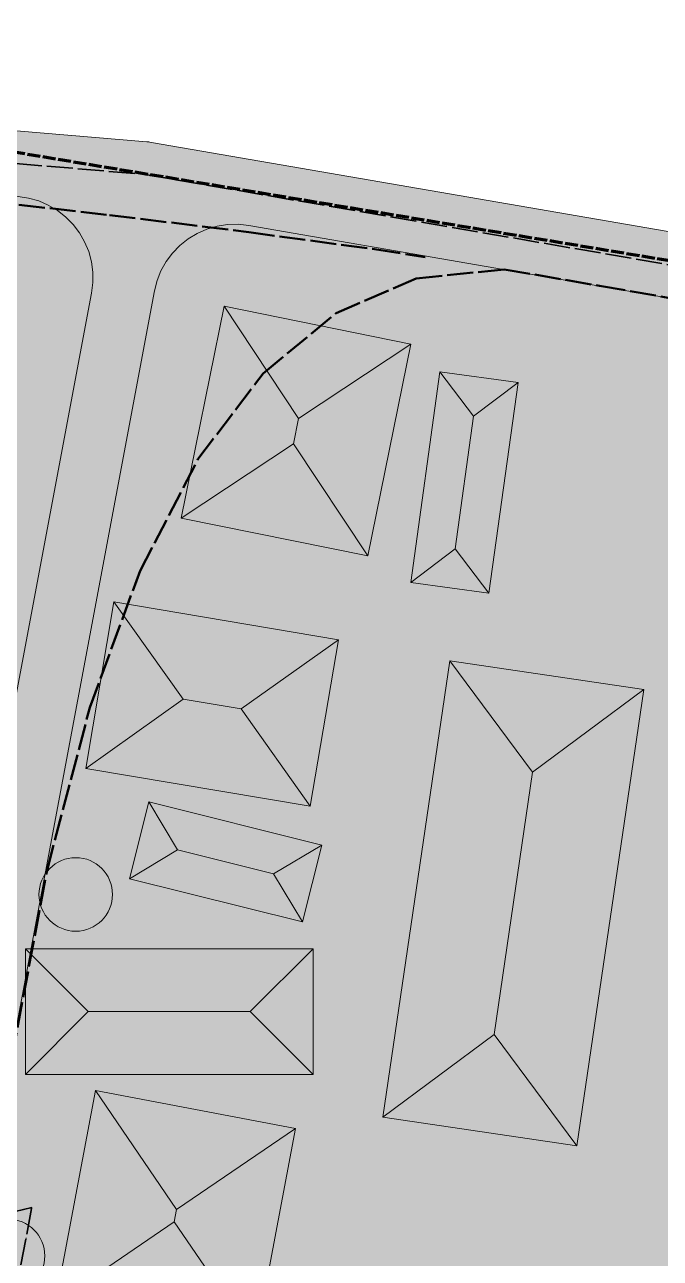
# Model space of a CAD drawing. Header units: metres. Extents: x 305909 to 307171, y 9156037 to 9156671.
# Drawn here: x 306379.8 to 306410.9, y 9156489.7 to 9156550.1 of the extents above; entities that cross this region are included whole.
import ezdxf

# ---------------------------------------------------------------- set-up
doc = ezdxf.new("R2010")
doc.units = ezdxf.units.M
doc.linetypes.add('DASHED', pattern=[1.524, 1.27, -0.254])
doc.linetypes.add('DASHED2', pattern=[0.762, 0.635, -0.127])
for name, color, linetype, lineweight, true_color in [('B-BANGUNAN_PERMUKIMAN', 7, 'Continuous', 13, 0xf0cd8c), ('B-BAYANGAN', 7, 'Continuous', 0, 0x76786c), ('B-DELINEASI', 7, 'DASHED2', 70, 0xc800c8), ('J-PERKERASAN_JALAN', 7, 'Continuous', 9, 0x989896), ('T-BANGUNAN_KLASTER_INTI', 7, 'Continuous', 13, 0xe88c3c), ('T-JALUR_DISTRIBUSI_BARANG', 7, 'DASHED', 50, 0x7832aa), ('T-JALUR_WISATA_EDUKASI', 7, 'DASHED2', 50, 0xe66e00), ('T-KLASTER_TEMPE_INTI', 7, 'DASHED', 35, 0xd26e14), ('T-PERSIL_BALAI', 7, 'DASHED', 13, 0xb42828), ('V-POHON_PENEDUH', 7, 'Continuous', 13, 0x288232), ('Z-R', 7, 'Continuous', 0, 0xfaf4e6), ('Z-R-UT', 7, 'Continuous', 0, 0xffd699), ('Z-SPU-2', 7, 'Continuous', 0, 0xe6d2f0)]:
    doc.layers.add(name, color=color, linetype=linetype, lineweight=lineweight, true_color=true_color)

# ---------------------------------------------------------------- blocks, each defined once
blk = doc.blocks.new('POHON')
at = {"true_color": 0x3e843e}
h = blk.add_hatch(color=97, dxfattribs=at)
h.dxf.hatch_style = 1
edge = h.paths.add_edge_path()
edge.add_arc((0, 0.78), 0.32, 0, 360)
at = {"true_color": 0x347638}
h = blk.add_hatch(color=97, dxfattribs=at)
h.dxf.hatch_style = 1
edge = h.paths.add_edge_path()
edge.add_arc((0, 0), 1, 0, 360)
at = {"true_color": 0x3e843e}
h = blk.add_hatch(color=97, dxfattribs=at)
h.dxf.hatch_style = 1
edge = h.paths.add_edge_path()
edge.add_arc((-0.552, 0.552), 0.32, 0, 360)
at = {"true_color": 0x62a556}
h = blk.add_hatch(color=85, dxfattribs=at)
h.dxf.hatch_style = 1
edge = h.paths.add_edge_path()
edge.add_arc((-0.2, 0.22), 0.55, 0, 360)
at = {"true_color": 0x3e843e}
h = blk.add_hatch(color=97, dxfattribs=at)
h.dxf.hatch_style = 1
edge = h.paths.add_edge_path()
edge.add_arc((0.552, 0.552), 0.32, 0, 360)
at = {"true_color": 0x697060}
h = blk.add_hatch(color=251, dxfattribs=at)
h.dxf.hatch_style = 1
edge = h.paths.add_edge_path()
edge.add_arc((0.38, -0.38), 1, 0, 360)
at = {"true_color": 0x3e843e}
h = blk.add_hatch(color=97, dxfattribs=at)
h.dxf.hatch_style = 1
edge = h.paths.add_edge_path()
edge.add_arc((-0.78, 0), 0.32, 0, 360)
h = blk.add_hatch(color=97, dxfattribs=at)
h.dxf.hatch_style = 1
edge = h.paths.add_edge_path()
edge.add_arc((0.78, 0), 0.32, 0, 360)
h = blk.add_hatch(color=97, dxfattribs=at)
h.dxf.hatch_style = 1
edge = h.paths.add_edge_path()
edge.add_arc((-0.552, -0.552), 0.32, 0, 360)
h = blk.add_hatch(color=97, dxfattribs=at)
h.dxf.hatch_style = 1
edge = h.paths.add_edge_path()
edge.add_arc((0.552, -0.552), 0.32, 0, 360)
h = blk.add_hatch(color=97, dxfattribs=at)
h.dxf.hatch_style = 1
edge = h.paths.add_edge_path()
edge.add_arc((0, -0.78), 0.32, 0, 360)
at = {"color": 99, "lineweight": 9, "true_color": 0x235528}
blk.add_circle((0, 0), 1, dxfattribs=at)

msp = doc.modelspace()

# ---------------------------------------------------------------- hatches: boundary and pattern name
at = {"layer": 'B-BANGUNAN_PERMUKIMAN', "true_color": 0xe9885c}
h = msp.add_hatch(color=23, dxfattribs=at)
h.dxf.hatch_style = 1
h.paths.add_polyline_path([(306393.252, 9156530.846), (306392.999, 9156529.602), (306387.509, 9156525.964), (306389.614, 9156536.337), (306389.614, 9156536.337), (306393.252, 9156530.846)])
at = {"layer": 'B-BANGUNAN_PERMUKIMAN', "true_color": 0xe08259}
h = msp.add_hatch(color=23, dxfattribs=at)
h.dxf.hatch_style = 1
h.paths.add_polyline_path([(306398.742, 9156534.485), (306398.742, 9156534.484), (306393.252, 9156530.846), (306389.614, 9156536.337), (306390.289, 9156536.2), (306398.742, 9156534.485)])
at = {"layer": 'B-BANGUNAN_PERMUKIMAN', "true_color": 0xb26747}
h = msp.add_hatch(color=25, dxfattribs=at)
h.dxf.hatch_style = 1
h.paths.add_polyline_path([(306392.999, 9156529.602), (306393.252, 9156530.846), (306398.742, 9156534.484), (306396.637, 9156524.112), (306392.999, 9156529.602)])
at = {"layer": 'B-BANGUNAN_PERMUKIMAN', "true_color": 0xe8875c}
h = msp.add_hatch(color=23, dxfattribs=at)
h.dxf.hatch_style = 1
h.paths.add_polyline_path([(306400.165, 9156533.134), (306401.813, 9156530.957), (306400.914, 9156524.462), (306398.737, 9156522.815), (306400.165, 9156533.134)])
at = {"layer": 'B-BANGUNAN_PERMUKIMAN', "true_color": 0xe18359}
h = msp.add_hatch(color=23, dxfattribs=at)
h.dxf.hatch_style = 1
h.paths.add_polyline_path([(306403.99, 9156532.604), (306401.813, 9156530.957), (306400.165, 9156533.134), (306403.99, 9156532.604)])
at = {"layer": 'B-BANGUNAN_PERMUKIMAN', "true_color": 0xb36847}
h = msp.add_hatch(color=25, dxfattribs=at)
h.dxf.hatch_style = 1
h.paths.add_polyline_path([(306402.561, 9156522.286), (306402.561, 9156522.286), (306400.914, 9156524.462), (306401.813, 9156530.957), (306403.99, 9156532.604), (306402.561, 9156522.286)])
at = {"layer": 'B-BANGUNAN_PERMUKIMAN', "true_color": 0xbb6d4a}
h = msp.add_hatch(color=13, dxfattribs=at)
h.dxf.hatch_style = 1
h.paths.add_polyline_path([(306392.999, 9156529.602), (306396.637, 9156524.112), (306387.509, 9156525.964), (306392.999, 9156529.602)])
at = {"layer": 'B-BANGUNAN_PERMUKIMAN', "true_color": 0xba6c4a}
h = msp.add_hatch(color=35, dxfattribs=at)
h.dxf.hatch_style = 1
h.paths.add_polyline_path([(306400.914, 9156524.462), (306402.561, 9156522.286), (306398.737, 9156522.815), (306400.914, 9156524.462)])
at = {"layer": 'B-BANGUNAN_PERMUKIMAN', "true_color": 0xe8875c}
h = msp.add_hatch(color=23, dxfattribs=at)
h.dxf.hatch_style = 1
h.paths.add_polyline_path([(306387.602, 9156517.103), (306382.842, 9156513.717), (306384.216, 9156521.864), (306387.602, 9156517.103)])
at = {"layer": 'B-BANGUNAN_PERMUKIMAN', "true_color": 0xe18359}
h = msp.add_hatch(color=23, dxfattribs=at)
h.dxf.hatch_style = 1
h.paths.add_polyline_path([(306395.196, 9156520.012), (306390.436, 9156516.625), (306387.602, 9156517.103), (306384.216, 9156521.864), (306395.196, 9156520.012)])
at = {"layer": 'B-BANGUNAN_PERMUKIMAN', "true_color": 0xb36847}
h = msp.add_hatch(color=25, dxfattribs=at)
h.dxf.hatch_style = 1
h.paths.add_polyline_path([(306393.822, 9156511.865), (306390.436, 9156516.625), (306395.196, 9156520.012), (306393.822, 9156511.865)])
at = {"layer": 'B-BANGUNAN_PERMUKIMAN', "true_color": 0xe8875c}
h = msp.add_hatch(color=23, dxfattribs=at)
h.dxf.hatch_style = 1
h.paths.add_polyline_path([(306404.7, 9156513.523), (306402.815, 9156500.695), (306397.365, 9156496.641), (306400.646, 9156518.972), (306404.7, 9156513.523)])
at = {"layer": 'B-BANGUNAN_PERMUKIMAN', "true_color": 0xe18359}
h = msp.add_hatch(color=23, dxfattribs=at)
h.dxf.hatch_style = 1
h.paths.add_polyline_path([(306404.7, 9156513.523), (306400.646, 9156518.972), (306400.646, 9156518.972), (306410.15, 9156517.576), (306404.7, 9156513.523)])
at = {"layer": 'B-BANGUNAN_PERMUKIMAN', "true_color": 0xb36847}
h = msp.add_hatch(color=25, dxfattribs=at)
h.dxf.hatch_style = 1
h.paths.add_polyline_path([(306406.869, 9156495.245), (306402.815, 9156500.695), (306404.7, 9156513.523), (306410.15, 9156517.576), (306406.869, 9156495.245)])
at = {"layer": 'B-BANGUNAN_PERMUKIMAN', "true_color": 0xba6c4a}
h = msp.add_hatch(color=35, dxfattribs=at)
h.dxf.hatch_style = 1
h.paths.add_polyline_path([(306382.842, 9156513.717), (306382.842, 9156513.717), (306387.602, 9156517.103), (306390.436, 9156516.625), (306393.822, 9156511.865), (306382.842, 9156513.717)])
at = {"layer": 'B-BANGUNAN_PERMUKIMAN', "true_color": 0xea885d}
h = msp.add_hatch(color=23, dxfattribs=at)
h.dxf.hatch_style = 1
h.paths.add_polyline_path([(306387.324, 9156509.723), (306384.974, 9156508.312), (306385.914, 9156512.073), (306387.324, 9156509.723)])
at = {"layer": 'B-BANGUNAN_PERMUKIMAN', "true_color": 0xde8158}
h = msp.add_hatch(color=23, dxfattribs=at)
h.dxf.hatch_style = 1
h.paths.add_polyline_path([(306392.03, 9156508.546), (306387.324, 9156509.723), (306385.914, 9156512.073), (306394.38, 9156509.956), (306394.38, 9156509.956), (306392.03, 9156508.546)])
at = {"layer": 'B-BANGUNAN_PERMUKIMAN', "true_color": 0xbd6e4b}
h = msp.add_hatch(color=13, dxfattribs=at)
h.dxf.hatch_style = 1
h.paths.add_polyline_path([(306384.974, 9156508.312), (306387.324, 9156509.723), (306392.03, 9156508.546), (306393.44, 9156506.196), (306384.974, 9156508.312)])
at = {"layer": 'B-BANGUNAN_PERMUKIMAN', "true_color": 0xb16746}
h = msp.add_hatch(color=25, dxfattribs=at)
h.dxf.hatch_style = 1
h.paths.add_polyline_path([(306392.03, 9156508.546), (306394.38, 9156509.956), (306393.44, 9156506.196), (306392.03, 9156508.546)])
at = {"layer": 'B-BANGUNAN_PERMUKIMAN', "true_color": 0xe5855b}
h = msp.add_hatch(color=23, dxfattribs=at)
h.dxf.hatch_style = 1
h.paths.add_polyline_path([(306393.957, 9156504.876), (306390.888, 9156501.807), (306382.95, 9156501.807), (306379.881, 9156504.876), (306393.957, 9156504.876)])
h = msp.add_hatch(color=23, dxfattribs=at)
h.dxf.hatch_style = 1
h.paths.add_polyline_path([(306382.95, 9156501.807), (306379.881, 9156498.738), (306379.881, 9156504.876), (306382.95, 9156501.807)])
at = {"layer": 'B-BANGUNAN_PERMUKIMAN', "true_color": 0xb66a48}
h = msp.add_hatch(color=35, dxfattribs=at)
h.dxf.hatch_style = 1
h.paths.add_polyline_path([(306393.957, 9156498.738), (306390.888, 9156501.807), (306393.957, 9156504.876), (306393.957, 9156498.738)])
h = msp.add_hatch(color=35, dxfattribs=at)
h.dxf.hatch_style = 1
h.paths.add_polyline_path([(306379.881, 9156498.738), (306382.95, 9156501.807), (306390.888, 9156501.807), (306393.957, 9156498.738), (306379.881, 9156498.738)])
at = {"layer": 'B-BANGUNAN_PERMUKIMAN', "true_color": 0xba6c4a}
h = msp.add_hatch(color=35, dxfattribs=at)
h.dxf.hatch_style = 1
h.paths.add_polyline_path([(306397.365, 9156496.641), (306402.815, 9156500.695), (306406.869, 9156495.245), (306397.365, 9156496.641)])
at = {"layer": 'B-BANGUNAN_PERMUKIMAN', "true_color": 0xe9875c}
h = msp.add_hatch(color=23, dxfattribs=at)
h.dxf.hatch_style = 1
h.paths.add_polyline_path([(306387.282, 9156492.118), (306387.169, 9156491.517), (306381.348, 9156487.549), (306383.314, 9156497.939), (306387.282, 9156492.118)])
at = {"layer": 'B-BANGUNAN_PERMUKIMAN', "true_color": 0xe08259}
h = msp.add_hatch(color=23, dxfattribs=at)
h.dxf.hatch_style = 1
h.paths.add_polyline_path([(306387.282, 9156492.118), (306383.314, 9156497.939), (306393.103, 9156496.087), (306387.282, 9156492.118)])
at = {"layer": 'B-BANGUNAN_PERMUKIMAN', "true_color": 0xb26847}
h = msp.add_hatch(color=25, dxfattribs=at)
h.dxf.hatch_style = 1
h.paths.add_polyline_path([(306391.138, 9156485.697), (306387.169, 9156491.517), (306387.282, 9156492.118), (306393.103, 9156496.087), (306393.103, 9156496.087), (306391.138, 9156485.697)])
at = {"layer": 'B-BANGUNAN_PERMUKIMAN', "true_color": 0xbb6d4a}
h = msp.add_hatch(color=13, dxfattribs=at)
h.dxf.hatch_style = 1
h.paths.add_polyline_path([(306387.169, 9156491.517), (306391.138, 9156485.697), (306381.348, 9156487.549), (306381.348, 9156487.549), (306387.169, 9156491.517)])
at = {"layer": 'B-BAYANGAN', "true_color": 0x76786c}
h = msp.add_hatch(color=8, dxfattribs=at)
h.dxf.hatch_style = 1
h.paths.add_polyline_path([(306399.492, 9156533.735), (306397.387, 9156523.362), (306388.259, 9156525.214), (306390.364, 9156535.587), (306399.492, 9156533.735)])
h = msp.add_hatch(color=8, dxfattribs=at)
h.dxf.hatch_style = 1
h.paths.add_polyline_path([(306399.492, 9156533.735), (306397.387, 9156523.362), (306388.259, 9156525.214), (306390.364, 9156535.587), (306399.492, 9156533.735)])
h = msp.add_hatch(color=8, dxfattribs=at)
h.dxf.hatch_style = 1
h.paths.add_polyline_path([(306404.74, 9156531.854), (306403.311, 9156521.536), (306399.487, 9156522.065), (306400.915, 9156532.384), (306404.74, 9156531.854)])
h = msp.add_hatch(color=8, dxfattribs=at)
h.dxf.hatch_style = 1
h.paths.add_polyline_path([(306404.74, 9156531.854), (306403.311, 9156521.536), (306399.487, 9156522.065), (306400.915, 9156532.384), (306404.74, 9156531.854)])
h = msp.add_hatch(color=8, dxfattribs=at)
h.dxf.hatch_style = 1
h.paths.add_polyline_path([(306395.946, 9156519.262), (306394.572, 9156511.115), (306383.592, 9156512.967), (306384.966, 9156521.114), (306395.946, 9156519.262)])
h = msp.add_hatch(color=8, dxfattribs=at)
h.dxf.hatch_style = 1
h.paths.add_polyline_path([(306395.946, 9156519.262), (306394.572, 9156511.115), (306383.592, 9156512.967), (306384.966, 9156521.114), (306395.946, 9156519.262)])
h = msp.add_hatch(color=8, dxfattribs=at)
h.dxf.hatch_style = 1
h.paths.add_polyline_path([(306410.9, 9156516.826), (306407.619, 9156494.495), (306398.115, 9156495.891), (306401.396, 9156518.222), (306410.9, 9156516.826)])
h = msp.add_hatch(color=8, dxfattribs=at)
h.dxf.hatch_style = 1
h.paths.add_polyline_path([(306410.9, 9156516.826), (306407.619, 9156494.495), (306398.115, 9156495.891), (306401.396, 9156518.222), (306410.9, 9156516.826)])
h = msp.add_hatch(color=8, dxfattribs=at)
h.dxf.hatch_style = 1
h.paths.add_polyline_path([(306395.13, 9156509.206), (306394.19, 9156505.446), (306385.724, 9156507.562), (306386.664, 9156511.323), (306395.13, 9156509.206)])
h = msp.add_hatch(color=8, dxfattribs=at)
h.dxf.hatch_style = 1
h.paths.add_polyline_path([(306395.13, 9156509.206), (306394.19, 9156505.446), (306385.724, 9156507.562), (306386.664, 9156511.323), (306395.13, 9156509.206)])
h = msp.add_hatch(color=8, dxfattribs=at)
h.dxf.hatch_style = 1
h.paths.add_polyline_path([(306394.707, 9156497.988), (306380.631, 9156497.988), (306380.631, 9156504.126), (306394.707, 9156504.126), (306394.707, 9156497.988)])
h = msp.add_hatch(color=8, dxfattribs=at)
h.dxf.hatch_style = 1
h.paths.add_polyline_path([(306394.707, 9156497.988), (306380.631, 9156497.988), (306380.631, 9156504.126), (306394.707, 9156504.126), (306394.707, 9156497.988)])
h = msp.add_hatch(color=8, dxfattribs=at)
h.dxf.hatch_style = 1
h.paths.add_polyline_path([(306393.853, 9156495.337), (306391.888, 9156484.947), (306382.098, 9156486.799), (306384.064, 9156497.189), (306393.853, 9156495.337)])
h = msp.add_hatch(color=8, dxfattribs=at)
h.dxf.hatch_style = 1
h.paths.add_polyline_path([(306393.853, 9156495.337), (306391.888, 9156484.947), (306382.098, 9156486.799), (306384.064, 9156497.189), (306393.853, 9156495.337)])
at = {"layer": 'J-PERKERASAN_JALAN', "true_color": 0x989896}
h = msp.add_hatch(color=252, dxfattribs=at)
h.dxf.hatch_style = 1
h.paths.add_polyline_path([(306211.341, 9156561.319), (306215.693, 9156561.13), (306215.76, 9156561.126), (306215.8, 9156561.123), (306215.867, 9156561.117), (306305.106, 9156551.206), (306305.211, 9156551.196), (306385.831, 9156544.389), (306385.918, 9156544.38), (306385.969, 9156544.374), (306386.055, 9156544.361), (306424.864, 9156537.661), (306424.901, 9156537.654), (306424.922, 9156537.65), (306424.958, 9156537.643), (306453.186, 9156531.689), (306453.481, 9156531.639), (306455.847, 9156531.322), (306456.066, 9156531.299), (306458.588, 9156531.102), (306458.613, 9156531.1), (306499.527, 9156528.16), (306499.548, 9156528.159), (306503.861, 9156527.791), (306503.93, 9156527.784), (306503.97, 9156527.78), (306504.038, 9156527.77), (306508.381, 9156527.098), (306524.104, 9156524.604), (306524.104, 9156521.364), (306507.903, 9156523.933), (306507.888, 9156523.936), (306503.705, 9156524.584), (306503.432, 9156524.616), (306499.323, 9156524.966), (306499.27, 9156524.971), (306458.379, 9156527.908), (306455.69, 9156528.118), (306455.636, 9156528.123), (306455.603, 9156528.127), (306455.548, 9156528.133), (306452.885, 9156528.49), (306452.811, 9156528.501), (306452.767, 9156528.509), (306452.694, 9156528.523), (306424.381, 9156534.494), (306424.236, 9156534.522), (306390.807, 9156540.293), (306390.292, 9156540.348), (306389.774, 9156540.336), (306389.261, 9156540.256), (306388.764, 9156540.112), (306388.289, 9156539.904), (306387.845, 9156539.636), (306387.439, 9156539.314), (306387.079, 9156538.941), (306386.769, 9156538.525), (306386.516, 9156538.073), (306386.324, 9156537.592), (306386.196, 9156537.089), (306373.097, 9156467.337), (306371.27, 9156457.608), (306371.258, 9156457.542), (306354.047, 9156356.618), (306353.994, 9156356.117), (306354.004, 9156355.613), (306354.077, 9156355.115), (306354.213, 9156354.629), (306354.408, 9156354.165), (306354.661, 9156353.729), (306354.966, 9156353.328), (306355.319, 9156352.968), (306355.714, 9156352.656), (306356.146, 9156352.396), (306356.607, 9156352.192), (306357.09, 9156352.048), (306357.587, 9156351.966), (306409.631, 9156346.693), (306409.685, 9156346.687), (306409.717, 9156346.683), (306409.771, 9156346.675), (306440.166, 9156341.92), (306440.608, 9156341.876), (306479.912, 9156340.134), (306480.43, 9156340.144), (306480.943, 9156340.222), (306481.441, 9156340.365), (306481.917, 9156340.572), (306482.362, 9156340.838), (306482.768, 9156341.16), (306483.13, 9156341.531), (306483.441, 9156341.946), (306483.695, 9156342.398), (306483.889, 9156342.879), (306484.019, 9156343.381), (306484.082, 9156343.896), (306484.563, 9156352.101), (306486.641, 9156384.636), (306486.657, 9156384.758), (306486.78, 9156384.758), (306489.513, 9156384.584), (306489.635, 9156384.568), (306489.635, 9156384.445), (306487.559, 9156351.943), (306487.558, 9156351.922), (306487.067, 9156343.551), (306487.07, 9156343.043), (306487.137, 9156342.539), (306487.267, 9156342.048), (306487.458, 9156341.578), (306487.707, 9156341.135), (306488.011, 9156340.728), (306488.363, 9156340.362), (306488.76, 9156340.044), (306489.193, 9156339.779), (306489.656, 9156339.571), (306490.142, 9156339.423), (306490.643, 9156339.338), (306492.503, 9156339.143), (306492.541, 9156339.139), (306492.564, 9156339.136), (306492.602, 9156339.131), (306513.238, 9156336.16), (306513.401, 9156336.139), (306524.104, 9156335.046), (306524.104, 9156331.829), (306512.982, 9156332.966), (306512.941, 9156332.97), (306512.916, 9156332.973), (306512.875, 9156332.979), (306498.863, 9156334.996), (306498.356, 9156335.037), (306497.849, 9156335.012), (306497.349, 9156334.924), (306496.864, 9156334.773), (306496.402, 9156334.562), (306495.97, 9156334.294), (306495.576, 9156333.973), (306495.226, 9156333.605), (306494.925, 9156333.196), (306494.679, 9156332.752), (306494.49, 9156332.28), (306494.364, 9156331.788), (306494.3, 9156331.284), (306494.301, 9156330.776), (306499.491, 9156251.377), (306499.491, 9156251.254), (306499.369, 9156251.238), (306496.637, 9156251.059), (306496.514, 9156251.059), (306496.498, 9156251.181), (306491.167, 9156332.724), (306491.102, 9156333.229), (306490.973, 9156333.721), (306490.782, 9156334.193), (306490.533, 9156334.637), (306490.23, 9156335.046), (306489.877, 9156335.413), (306489.48, 9156335.732), (306489.047, 9156335.998), (306488.582, 9156336.207), (306488.095, 9156336.356), (306487.594, 9156336.441), (306485.258, 9156336.686), (306485.017, 9156336.704), (306446.09, 9156338.429), (306445.584, 9156338.42), (306445.083, 9156338.346), (306444.595, 9156338.21), (306444.129, 9156338.013), (306443.691, 9156337.759), (306443.289, 9156337.452), (306442.928, 9156337.096), (306442.616, 9156336.698), (306442.356, 9156336.263), (306442.153, 9156335.8), (306442.011, 9156335.314), (306441.931, 9156334.814), (306441.915, 9156334.308), (306442.571, 9156313.413), (306442.58, 9156313.248), (306443.283, 9156303.609), (306443.286, 9156303.565), (306443.287, 9156303.544), (306443.288, 9156303.5), (306443.886, 9156283.072), (306443.882, 9156282.949), (306443.759, 9156282.937), (306441.022, 9156282.857), (306440.899, 9156282.862), (306440.888, 9156282.984), (306440.293, 9156303.314), (306440.284, 9156303.488), (306439.581, 9156313.122), (306439.578, 9156313.164), (306439.577, 9156313.184), (306439.576, 9156313.226), (306438.873, 9156335.586), (306438.826, 9156336.086), (306438.716, 9156336.577), (306438.545, 9156337.05), (306438.317, 9156337.498), (306438.034, 9156337.914), (306437.701, 9156338.291), (306437.323, 9156338.623), (306436.907, 9156338.906), (306436.458, 9156339.133), (306435.985, 9156339.303), (306435.494, 9156339.412), (306409.399, 9156343.494), (306409.184, 9156343.522), (306356.316, 9156348.878), (306355.783, 9156348.897), (306355.253, 9156348.844), (306354.735, 9156348.722), (306354.238, 9156348.531), (306353.77, 9156348.276), (306353.34, 9156347.962), (306352.956, 9156347.593), (306352.624, 9156347.176), (306352.351, 9156346.719), (306352.141, 9156346.23), (306351.997, 9156345.717), (306341.11, 9156293.6), (306341.085, 9156293.468), (306330.918, 9156235.039), (306330.908, 9156234.979), (306329.587, 9156226.644), (306329.547, 9156226.286), (306329.002, 9156218.17), (306329.001, 9156218.146), (306326.612, 9156189.443), (306326.594, 9156189.321), (306326.471, 9156189.324), (306323.742, 9156189.551), (306323.62, 9156189.569), (306323.622, 9156189.692), (306326.007, 9156218.339), (306326.011, 9156218.403), (306326.567, 9156226.689), (306326.575, 9156226.779), (306326.58, 9156226.824), (306326.592, 9156226.913), (306327.95, 9156235.479), (306327.954, 9156235.502), (306338.142, 9156294.057), (306338.148, 9156294.09), (306338.151, 9156294.106), (306338.158, 9156294.139), (306348.925, 9156345.68), (306348.998, 9156346.205), (306349.002, 9156346.735), (306348.936, 9156347.261), (306348.8, 9156347.774), (306348.598, 9156348.264), (306348.333, 9156348.723), (306348.01, 9156349.143), (306347.634, 9156349.517), (306347.211, 9156349.837), (306346.75, 9156350.099), (306346.259, 9156350.298), (306345.745, 9156350.43), (306324.834, 9156354.345), (306324.271, 9156354.41), (306279.508, 9156356.343), (306211.341, 9156359.746), (306211.341, 9156362.949), (306279.625, 9156359.541), (306279.652, 9156359.54), (306324.736, 9156357.593), (306324.877, 9156357.581), (306324.962, 9156357.572), (306325.102, 9156357.551), (306346.36, 9156353.57), (306346.885, 9156353.507), (306347.414, 9156353.514), (306347.937, 9156353.591), (306348.445, 9156353.736), (306348.93, 9156353.947), (306349.383, 9156354.219), (306349.796, 9156354.55), (306350.161, 9156354.931), (306350.473, 9156355.358), (306350.727, 9156355.822), (306350.917, 9156356.315), (306351.04, 9156356.829), (306367.345, 9156452.444), (306367.4, 9156452.978), (306367.382, 9156453.515), (306367.293, 9156454.044), (306367.134, 9156454.557), (306366.908, 9156455.044), (306366.618, 9156455.496), (306366.271, 9156455.905), (306365.872, 9156456.264), (306365.428, 9156456.566), (306364.948, 9156456.806), (306364.44, 9156456.98), (306363.913, 9156457.084), (306328.417, 9156461.659), (306307.102, 9156464.447), (306307.086, 9156464.449), (306307.041, 9156464.456), (306243.125, 9156474.305), (306242.61, 9156474.35), (306242.093, 9156474.329), (306241.583, 9156474.241), (306241.089, 9156474.088), (306240.619, 9156473.873), (306240.18, 9156473.598), (306239.781, 9156473.27), (306239.427, 9156472.892), (306239.125, 9156472.472), (306238.879, 9156472.017), (306235.863, 9156465.428), (306235.816, 9156465.333), (306235.721, 9156465.173), (306235.626, 9156465.045), (306235.517, 9156464.929), (306235.377, 9156464.807), (306235.291, 9156464.744), (306234.104, 9156463.916), (306234.011, 9156463.855), (306233.816, 9156463.749), (306233.715, 9156463.704), (306232.243, 9156463.105), (306232.16, 9156463.073), (306232.012, 9156463.028), (306231.882, 9156463), (306231.728, 9156462.982), (306231.639, 9156462.977), (306225.305, 9156462.777), (306225.175, 9156462.777), (306225.11, 9156462.78), (306224.979, 9156462.788), (306217.294, 9156463.552), (306217.186, 9156463.566), (306217.132, 9156463.574), (306217.025, 9156463.594), (306211.341, 9156464.792), (306211.341, 9156467.858), (306217.404, 9156466.58), (306217.834, 9156466.513), (306224.983, 9156465.803), (306225.505, 9156465.785), (306230.354, 9156465.938), (306230.906, 9156465.994), (306231.444, 9156466.125), (306231.96, 9156466.33), (306232.442, 9156466.604), (306232.881, 9156466.943), (306233.27, 9156467.338), (306233.6, 9156467.784), (306233.865, 9156468.271), (306237.161, 9156475.469), (306237.205, 9156475.561), (306237.295, 9156475.714), (306237.385, 9156475.836), (306237.487, 9156475.949), (306237.6, 9156476.051), (306237.743, 9156476.156), (306237.829, 9156476.21), (306239.166, 9156476.996), (306239.245, 9156477.041), (306239.389, 9156477.108), (306239.517, 9156477.155), (306239.67, 9156477.196), (306239.759, 9156477.213), (306241.459, 9156477.502), (306241.565, 9156477.517), (306241.752, 9156477.529), (306241.939, 9156477.52), (306242.045, 9156477.507), (306307.452, 9156467.428), (306307.542, 9156467.415), (306328.795, 9156464.635), (306328.802, 9156464.634), (306364.829, 9156459.991), (306365.332, 9156459.958), (306365.835, 9156459.989), (306366.33, 9156460.083), (306366.81, 9156460.238), (306367.266, 9156460.452), (306367.692, 9156460.722), (306368.08, 9156461.044), (306368.425, 9156461.412), (306368.721, 9156461.82), (306368.963, 9156462.262), (306369.147, 9156462.731), (306369.271, 9156463.22), (306370.149, 9156467.89), (306383.124, 9156536.986), (306383.186, 9156537.496), (306383.182, 9156538.011), (306383.112, 9156538.52), (306382.978, 9156539.016), (306382.781, 9156539.491), (306382.525, 9156539.937), (306382.213, 9156540.346), (306381.852, 9156540.712), (306381.447, 9156541.028), (306381.004, 9156541.29), (306380.532, 9156541.493), (306380.037, 9156541.634), (306379.529, 9156541.71), (306304.881, 9156548.012), (306304.855, 9156548.015), (306304.839, 9156548.016), (306304.813, 9156548.019), (306215.667, 9156557.919), (306215.399, 9156557.94), (306211.341, 9156558.116), (306211.341, 9156561.319)])
at = {"layer": 'T-BANGUNAN_KLASTER_INTI', "true_color": 0xff952d}
h = msp.add_hatch(color=30, dxfattribs=at)
h.dxf.hatch_style = 1
h.paths.add_polyline_path([(306393.252, 9156530.846), (306392.999, 9156529.602), (306387.509, 9156525.964), (306389.614, 9156536.337), (306389.614, 9156536.337), (306393.252, 9156530.846)])
at = {"layer": 'T-BANGUNAN_KLASTER_INTI', "true_color": 0xfc8f2b}
h = msp.add_hatch(color=30, dxfattribs=at)
h.dxf.hatch_style = 1
h.paths.add_polyline_path([(306398.742, 9156534.485), (306398.742, 9156534.484), (306393.252, 9156530.846), (306389.614, 9156536.337), (306390.289, 9156536.2), (306398.742, 9156534.485)])
at = {"layer": 'T-BANGUNAN_KLASTER_INTI', "true_color": 0xc97222}
h = msp.add_hatch(color=32, dxfattribs=at)
h.dxf.hatch_style = 1
h.paths.add_polyline_path([(306392.999, 9156529.602), (306393.252, 9156530.846), (306398.742, 9156534.484), (306396.637, 9156524.112), (306392.999, 9156529.602)])
at = {"layer": 'T-BANGUNAN_KLASTER_INTI', "true_color": 0xff942d}
h = msp.add_hatch(color=30, dxfattribs=at)
h.dxf.hatch_style = 1
h.paths.add_polyline_path([(306400.165, 9156533.134), (306401.813, 9156530.957), (306400.914, 9156524.462), (306398.737, 9156522.815), (306400.165, 9156533.134)])
at = {"layer": 'T-BANGUNAN_KLASTER_INTI', "true_color": 0xfe902b}
h = msp.add_hatch(color=30, dxfattribs=at)
h.dxf.hatch_style = 1
h.paths.add_polyline_path([(306403.99, 9156532.604), (306401.813, 9156530.957), (306400.165, 9156533.134), (306403.99, 9156532.604)])
at = {"layer": 'T-BANGUNAN_KLASTER_INTI', "true_color": 0xca7322}
h = msp.add_hatch(color=32, dxfattribs=at)
h.dxf.hatch_style = 1
h.paths.add_polyline_path([(306402.561, 9156522.286), (306402.561, 9156522.286), (306400.914, 9156524.462), (306401.813, 9156530.957), (306403.99, 9156532.604), (306402.561, 9156522.286)])
at = {"layer": 'T-BANGUNAN_KLASTER_INTI', "true_color": 0xd37824}
h = msp.add_hatch(color=32, dxfattribs=at)
h.dxf.hatch_style = 1
h.paths.add_polyline_path([(306392.999, 9156529.602), (306396.637, 9156524.112), (306387.509, 9156525.964), (306392.999, 9156529.602)])
at = {"layer": 'T-BANGUNAN_KLASTER_INTI', "true_color": 0xd17724}
h = msp.add_hatch(color=32, dxfattribs=at)
h.dxf.hatch_style = 1
h.paths.add_polyline_path([(306400.914, 9156524.462), (306402.561, 9156522.286), (306398.737, 9156522.815), (306400.914, 9156524.462)])
at = {"layer": 'T-BANGUNAN_KLASTER_INTI', "true_color": 0xff952d}
h = msp.add_hatch(color=30, dxfattribs=at)
h.dxf.hatch_style = 1
h.paths.add_polyline_path([(306387.602, 9156517.103), (306382.842, 9156513.717), (306384.216, 9156521.864), (306387.602, 9156517.103)])
at = {"layer": 'T-BANGUNAN_KLASTER_INTI', "true_color": 0xfd902b}
h = msp.add_hatch(color=30, dxfattribs=at)
h.dxf.hatch_style = 1
h.paths.add_polyline_path([(306395.196, 9156520.012), (306390.436, 9156516.625), (306387.602, 9156517.103), (306384.216, 9156521.864), (306395.196, 9156520.012)])
at = {"layer": 'T-BANGUNAN_KLASTER_INTI', "true_color": 0xc97222}
h = msp.add_hatch(color=32, dxfattribs=at)
h.dxf.hatch_style = 1
h.paths.add_polyline_path([(306393.822, 9156511.865), (306390.436, 9156516.625), (306395.196, 9156520.012), (306393.822, 9156511.865)])
at = {"layer": 'T-BANGUNAN_KLASTER_INTI', "true_color": 0xff942d}
h = msp.add_hatch(color=30, dxfattribs=at)
h.dxf.hatch_style = 1
h.paths.add_polyline_path([(306404.7, 9156513.523), (306402.815, 9156500.695), (306397.365, 9156496.641), (306400.646, 9156518.972), (306404.7, 9156513.523)])
at = {"layer": 'T-BANGUNAN_KLASTER_INTI', "true_color": 0xfe902b}
h = msp.add_hatch(color=30, dxfattribs=at)
h.dxf.hatch_style = 1
h.paths.add_polyline_path([(306404.7, 9156513.523), (306400.646, 9156518.972), (306400.646, 9156518.972), (306410.15, 9156517.576), (306404.7, 9156513.523)])
at = {"layer": 'T-BANGUNAN_KLASTER_INTI', "true_color": 0xca7322}
h = msp.add_hatch(color=32, dxfattribs=at)
h.dxf.hatch_style = 1
h.paths.add_polyline_path([(306406.869, 9156495.245), (306402.815, 9156500.695), (306404.7, 9156513.523), (306410.15, 9156517.576), (306406.869, 9156495.245)])
at = {"layer": 'T-BANGUNAN_KLASTER_INTI', "true_color": 0xd27724}
h = msp.add_hatch(color=32, dxfattribs=at)
h.dxf.hatch_style = 1
h.paths.add_polyline_path([(306382.842, 9156513.717), (306382.842, 9156513.717), (306387.602, 9156517.103), (306390.436, 9156516.625), (306393.822, 9156511.865), (306382.842, 9156513.717)])
at = {"layer": 'T-BANGUNAN_KLASTER_INTI', "true_color": 0xff962d}
h = msp.add_hatch(color=30, dxfattribs=at)
h.dxf.hatch_style = 1
h.paths.add_polyline_path([(306387.324, 9156509.723), (306384.974, 9156508.312), (306385.914, 9156512.073), (306387.324, 9156509.723)])
at = {"layer": 'T-BANGUNAN_KLASTER_INTI', "true_color": 0xfb8e2b}
h = msp.add_hatch(color=30, dxfattribs=at)
h.dxf.hatch_style = 1
h.paths.add_polyline_path([(306392.03, 9156508.546), (306387.324, 9156509.723), (306385.914, 9156512.073), (306394.38, 9156509.956), (306394.38, 9156509.956), (306392.03, 9156508.546)])
at = {"layer": 'T-BANGUNAN_KLASTER_INTI', "true_color": 0xd47924}
h = msp.add_hatch(color=32, dxfattribs=at)
h.dxf.hatch_style = 1
h.paths.add_polyline_path([(306384.974, 9156508.312), (306387.324, 9156509.723), (306392.03, 9156508.546), (306393.44, 9156506.196), (306384.974, 9156508.312)])
at = {"layer": 'T-BANGUNAN_KLASTER_INTI', "true_color": 0xc87122}
h = msp.add_hatch(color=32, dxfattribs=at)
h.dxf.hatch_style = 1
h.paths.add_polyline_path([(306392.03, 9156508.546), (306394.38, 9156509.956), (306393.44, 9156506.196), (306392.03, 9156508.546)])
at = {"layer": 'T-BANGUNAN_KLASTER_INTI', "true_color": 0xff922c}
h = msp.add_hatch(color=30, dxfattribs=at)
h.dxf.hatch_style = 1
h.paths.add_polyline_path([(306393.957, 9156504.876), (306390.888, 9156501.807), (306382.95, 9156501.807), (306379.881, 9156504.876), (306393.957, 9156504.876)])
h = msp.add_hatch(color=30, dxfattribs=at)
h.dxf.hatch_style = 1
h.paths.add_polyline_path([(306382.95, 9156501.807), (306379.881, 9156498.738), (306379.881, 9156504.876), (306382.95, 9156501.807)])
at = {"layer": 'T-BANGUNAN_KLASTER_INTI', "true_color": 0xcd7523}
h = msp.add_hatch(color=32, dxfattribs=at)
h.dxf.hatch_style = 1
h.paths.add_polyline_path([(306393.957, 9156498.738), (306390.888, 9156501.807), (306393.957, 9156504.876), (306393.957, 9156498.738)])
h = msp.add_hatch(color=32, dxfattribs=at)
h.dxf.hatch_style = 1
h.paths.add_polyline_path([(306379.881, 9156498.738), (306382.95, 9156501.807), (306390.888, 9156501.807), (306393.957, 9156498.738), (306379.881, 9156498.738)])
at = {"layer": 'T-BANGUNAN_KLASTER_INTI', "true_color": 0xd17724}
h = msp.add_hatch(color=32, dxfattribs=at)
h.dxf.hatch_style = 1
h.paths.add_polyline_path([(306397.365, 9156496.641), (306402.815, 9156500.695), (306406.869, 9156495.245), (306397.365, 9156496.641)])
at = {"layer": 'T-BANGUNAN_KLASTER_INTI', "true_color": 0xff952d}
h = msp.add_hatch(color=30, dxfattribs=at)
h.dxf.hatch_style = 1
h.paths.add_polyline_path([(306387.282, 9156492.118), (306387.169, 9156491.517), (306381.348, 9156487.549), (306383.314, 9156497.939), (306387.282, 9156492.118)])
at = {"layer": 'T-BANGUNAN_KLASTER_INTI', "true_color": 0xfc8f2b}
h = msp.add_hatch(color=30, dxfattribs=at)
h.dxf.hatch_style = 1
h.paths.add_polyline_path([(306387.282, 9156492.118), (306383.314, 9156497.939), (306393.103, 9156496.087), (306387.282, 9156492.118)])
at = {"layer": 'T-BANGUNAN_KLASTER_INTI', "true_color": 0xc97222}
h = msp.add_hatch(color=32, dxfattribs=at)
h.dxf.hatch_style = 1
h.paths.add_polyline_path([(306391.138, 9156485.697), (306387.169, 9156491.517), (306387.282, 9156492.118), (306393.103, 9156496.087), (306393.103, 9156496.087), (306391.138, 9156485.697)])
at = {"layer": 'T-BANGUNAN_KLASTER_INTI', "true_color": 0xd37824}
h = msp.add_hatch(color=32, dxfattribs=at)
h.dxf.hatch_style = 1
h.paths.add_polyline_path([(306387.169, 9156491.517), (306391.138, 9156485.697), (306381.348, 9156487.549), (306381.348, 9156487.549), (306387.169, 9156491.517)])
at = {"layer": 'T-JALUR_DISTRIBUSI_BARANG', "true_color": 0x7832aa}
h = msp.add_hatch(color=195, dxfattribs=at)
h.dxf.hatch_style = 1
h.paths.add_polyline_path([(306394.56, 9156539.453), (306391.405, 9156538.52), (306391.769, 9156541.196)])
h = msp.add_hatch(color=195, dxfattribs=at)
h.dxf.hatch_style = 1
h.paths.add_polyline_path([(306399.451, 9156538.747), (306396.282, 9156537.864), (306396.688, 9156540.533)])
h = msp.add_hatch(color=195, dxfattribs=at)
h.dxf.hatch_style = 1
h.paths.add_polyline_path([(306411.026, 9156536.803), (306407.838, 9156535.993), (306408.306, 9156538.652)])
at = {"layer": 'T-JALUR_WISATA_EDUKASI', "true_color": 0xe66e00}
h = msp.add_hatch(color=32, dxfattribs=at)
h.dxf.hatch_style = 1
h.paths.add_polyline_path([(306379.799, 9156517.835), (306378.429, 9156520.825), (306381.128, 9156520.844)])
at = {"layer": 'Z-R', "true_color": 0xe2eacc}
h = msp.add_hatch(color=254, dxfattribs=at)
h.dxf.hatch_style = 1
h.paths.add_polyline_path([(306499.604, 9156305.811), (306466.679, 9156301.994), (306472.882, 9156235.666), (306497.912, 9156229.062), (306526.804, 9156228.986), (306531.575, 9156219.919), (306532.491, 9156127.582), (306486.314, 9156132.333), (306393.989, 9156155.199), (306332.726, 9156171.593), (306288.72, 9156190.576), (306246.009, 9156220.776), (306216.24, 9156242.779), (306193.374, 9156263.487), (306160.586, 9156296.707), (306133.406, 9156338.556), (306127.354, 9156361.253), (306094.195, 9156358.842), (306090.504, 9156366.668), (306061.399, 9156428.371), (306035.152, 9156500.205), (306017.705, 9156550.308), (306008.214, 9156577.564), (306141.306, 9156568.881), (306165.696, 9156567.29), (306165.696, 9156567.29), (306200.223, 9156564.074), (306291.75, 9156555.548), (306369.455, 9156545.532), (306471.945, 9156528.538), (306458.481, 9156529.505), (306455.788, 9156529.715), (306453.061, 9156530.08), (306440, 9156532.835), (306440, 9156532.835), (306440, 9156532.835), (306440, 9156532.835), (306424.61, 9156536.081), (306424.61, 9156536.081), (306385.74, 9156542.791), (306385.74, 9156542.791), (306305.003, 9156549.608), (306305.003, 9156549.608), (306215.657, 9156559.53), (306215.657, 9156559.53), (306186.122, 9156560.815), (306186.122, 9156560.815), (306160.523, 9156563.133), (306160.523, 9156563.133), (306119.178, 9156567.786), (306119.178, 9156567.786), (306039.052, 9156573.455), (306039.052, 9156573.455), (306033.081, 9156573.806), (306033.081, 9156573.806), (306033.081, 9156573.806), (306051.45, 9156523.215), (306051.451, 9156523.214), (306060.206, 9156485.254), (306060.206, 9156485.254), (306060.207, 9156485.254), (306057.483, 9156485.596), (306070.599, 9156438.472), (306116.984, 9156440.275), (306147.963, 9156437.914), (306199.856, 9156410.566), (306230.346, 9156409.784), (306281.946, 9156409.003), (306338.236, 9156402.748), (306341.903, 9156461.433), (306341.903, 9156461.433), (306341.904, 9156461.433), (306343.891, 9156461.177), (306340.232, 9156402.624), (306340.209, 9156402.422), (306340.166, 9156402.225), (306340.103, 9156402.033), (306340.021, 9156401.848), (306339.921, 9156401.672), (306339.804, 9156401.507), (306339.67, 9156401.355), (306339.522, 9156401.217), (306339.361, 9156401.095), (306339.188, 9156400.99), (306339.006, 9156400.902), (306338.815, 9156400.834), (306338.619, 9156400.785), (306338.419, 9156400.757), (306338.217, 9156400.748), (306338.015, 9156400.76), (306281.82, 9156407.004), (306230.316, 9156407.785), (306230.295, 9156407.785), (306199.805, 9156408.567), (306199.621, 9156408.58), (306199.44, 9156408.61), (306199.262, 9156408.656), (306199.09, 9156408.719), (306198.923, 9156408.797), (306147.397, 9156435.951), (306116.947, 9156438.272), (306078.606, 9156436.782), (306089.35, 9156410.909), (306109.34, 9156371.439), (306114.245, 9156367.345), (306121.798, 9156366.048), (306134.087, 9156364.483), (306186.355, 9156362.595), (306279.564, 9156357.942), (306324.738, 9156355.991), (306351.562, 9156350.968), (306360, 9156400.449), (306360, 9156400.449), (306360, 9156380), (306360, 9156380), (306360, 9156380), (306440, 9156380), (306440, 9156380), (306440, 9156380), (306440, 9156340.326), (306440.226, 9156340.291), (306485.257, 9156338.295), (306492.355, 9156337.55), (306513.124, 9156334.559), (306536.031, 9156332.219), (306560, 9156329.629), (306560, 9156512.617), (306572.178, 9156510.306), (306677.166, 9156490.276), (306677.166, 9156490.276), (306764.133, 9156475.064), (306735.941, 9156145.416), (306694.109, 9156139.201), (306694.292, 9156206.558), (306623.212, 9156213.87), (306624.289, 9156242.595), (306556.388, 9156238.052), (306554.003, 9156281.952), (306509.625, 9156279.089), (306499.604, 9156305.811)])
at = {"layer": 'Z-R-UT', "true_color": 0xf6dcac}
h = msp.add_hatch(color=41, dxfattribs=at)
h.dxf.hatch_style = 1
h.paths.add_polyline_path([(306039.052, 9156573.455), (306119.178, 9156567.786), (306119.178, 9156567.786), (306160.523, 9156563.133), (306160.523, 9156563.133), (306186.122, 9156560.815), (306186.122, 9156560.815), (306215.657, 9156559.53), (306215.657, 9156559.53), (306305.003, 9156549.608), (306305.003, 9156549.608), (306385.74, 9156542.791), (306385.74, 9156542.791), (306385.919, 9156542.76), (306385.919, 9156484.648), (306380.976, 9156485.584), (306380.785, 9156485.629), (306380.6, 9156485.694), (306380.422, 9156485.776), (306380.252, 9156485.875), (306380.094, 9156485.991), (306379.947, 9156486.121), (306379.814, 9156486.265), (306379.696, 9156486.422), (306379.593, 9156486.589), (306379.507, 9156486.766), (306379.44, 9156486.95), (306379.39, 9156487.14), (306379.36, 9156487.334), (306379.348, 9156487.53), (306379.356, 9156487.726), (306379.383, 9156487.92), (306380.198, 9156492.227), (306378.765, 9156491.868), (306378.718, 9156491.851), (306374.515, 9156469.469), (306385.919, 9156466.63), (306385.919, 9156380), (306360, 9156380), (306360, 9156380), (306360, 9156380), (306360, 9156400.449), (306360, 9156400.449), (306360, 9156400.45), (306369.785, 9156457.829), (306369.785, 9156457.83), (306369.785, 9156457.831), (306369.785, 9156457.832), (306369.785, 9156457.833), (306369.785, 9156457.834), (306369.784, 9156457.835), (306369.784, 9156457.836), (306369.783, 9156457.837), (306369.783, 9156457.838), (306369.782, 9156457.838), (306369.781, 9156457.839), (306369.78, 9156457.84), (306369.78, 9156457.84), (306369.779, 9156457.84), (306369.778, 9156457.841), (306369.777, 9156457.841), (306341.904, 9156461.433), (306341.903, 9156461.433), (306341.903, 9156461.433), (306342.144, 9156465.284), (306342.144, 9156465.285), (306342.144, 9156465.286), (306342.144, 9156465.287), (306342.143, 9156465.288), (306342.143, 9156465.288), (306342.143, 9156465.289), (306342.142, 9156465.29), (306342.142, 9156465.291), (306342.141, 9156465.292), (306342.14, 9156465.292), (306342.139, 9156465.293), (306342.138, 9156465.293), (306342.138, 9156465.294), (306342.137, 9156465.294), (306342.136, 9156465.294), (306264.747, 9156477.801), (306264.746, 9156477.802), (306264.745, 9156477.802), (306222.528, 9156475.456), (306222.528, 9156475.456), (306150.602, 9156473.893), (306150.602, 9156473.893), (306060.207, 9156485.254), (306060.206, 9156485.254), (306060.206, 9156485.254), (306051.451, 9156523.214), (306051.45, 9156523.215), (306033.081, 9156573.806), (306033.081, 9156573.806), (306033.081, 9156573.806), (306039.052, 9156573.455), (306039.052, 9156573.455)])
h = msp.add_hatch(color=41, dxfattribs=at)
h.dxf.hatch_style = 1
h.paths.add_polyline_path([(306385.919, 9156542.76), (306424.61, 9156536.081), (306424.61, 9156536.081), (306440, 9156532.835), (306440, 9156532.835), (306440, 9156532.835), (306440, 9156380), (306440, 9156380), (306440, 9156380), (306385.919, 9156380), (306385.919, 9156466.63), (306386.344, 9156466.524), (306386.561, 9156467.851), (306386.602, 9156468.043), (306386.661, 9156468.23), (306386.739, 9156468.41), (306386.834, 9156468.582), (306386.945, 9156468.744), (306387.072, 9156468.894), (306387.213, 9156469.031), (306387.366, 9156469.153), (306387.531, 9156469.26), (306387.705, 9156469.35), (306387.888, 9156469.422), (306388.076, 9156469.476), (306388.27, 9156469.512), (306388.465, 9156469.528), (306388.661, 9156469.526), (306388.856, 9156469.504), (306398.831, 9156467.878), (306399.406, 9156469.094), (306399.968, 9156470.665), (306400.373, 9156472.283), (306400.618, 9156473.934), (306400.7, 9156475.6), (306400.638, 9156476.859), (306391.105, 9156478.896), (306390.915, 9156478.946), (306390.731, 9156479.015), (306390.555, 9156479.101), (306390.388, 9156479.205), (306390.232, 9156479.324), (306390.089, 9156479.458), (306389.959, 9156479.605), (306389.844, 9156479.764), (306389.746, 9156479.934), (306389.664, 9156480.113), (306389.601, 9156480.298), (306389.556, 9156480.489), (306389.53, 9156480.684), (306389.523, 9156480.88), (306389.535, 9156481.076), (306389.567, 9156481.27), (306390.119, 9156483.854), (306385.919, 9156484.648), (306385.919, 9156542.76)])
at = {"layer": 'Z-SPU-2', "true_color": 0xf0e0c8}
h = msp.add_hatch(color=254, dxfattribs=at)
h.dxf.hatch_style = 1
h.paths.add_polyline_path([(306379.36, 9156487.334), (306379.39, 9156487.14), (306379.44, 9156486.95), (306379.507, 9156486.766), (306379.593, 9156486.589), (306379.696, 9156486.422), (306379.814, 9156486.265), (306379.947, 9156486.121), (306380.094, 9156485.991), (306380.252, 9156485.875), (306380.422, 9156485.776), (306380.6, 9156485.694), (306380.785, 9156485.629), (306380.976, 9156485.584), (306390.119, 9156483.854), (306389.567, 9156481.27), (306389.535, 9156481.076), (306389.523, 9156480.88), (306389.53, 9156480.684), (306389.556, 9156480.489), (306389.601, 9156480.298), (306389.664, 9156480.113), (306389.746, 9156479.934), (306389.844, 9156479.764), (306389.959, 9156479.605), (306390.089, 9156479.458), (306390.232, 9156479.324), (306390.388, 9156479.205), (306390.555, 9156479.101), (306390.731, 9156479.015), (306390.915, 9156478.946), (306391.105, 9156478.896), (306400.638, 9156476.859), (306400.7, 9156475.6), (306400.618, 9156473.934), (306400.373, 9156472.283), (306399.968, 9156470.665), (306399.406, 9156469.094), (306398.831, 9156467.878), (306388.856, 9156469.504), (306388.661, 9156469.526), (306388.465, 9156469.528), (306388.27, 9156469.512), (306388.076, 9156469.476), (306387.888, 9156469.422), (306387.705, 9156469.35), (306387.531, 9156469.26), (306387.366, 9156469.153), (306387.213, 9156469.031), (306387.072, 9156468.894), (306386.945, 9156468.744), (306386.834, 9156468.582), (306386.739, 9156468.41), (306386.661, 9156468.23), (306386.602, 9156468.043), (306386.561, 9156467.851), (306386.344, 9156466.524), (306374.515, 9156469.469), (306378.718, 9156491.851), (306378.765, 9156491.868), (306380.198, 9156492.227), (306379.383, 9156487.92), (306379.356, 9156487.726), (306379.348, 9156487.53), (306379.36, 9156487.334)])

# ---------------------------------------------------------------- linework, layer by layer
at = {"layer": 'B-BANGUNAN_PERMUKIMAN', "color": 17, "lineweight": 9, "true_color": 0x71422d}
for p, q in [((306389.614, 9156536.337), (306393.252, 9156530.846)), ((306398.742, 9156534.484), (306393.252, 9156530.846)), ((306400.165, 9156533.134), (306401.813, 9156530.957)), ((306403.99, 9156532.604), (306401.813, 9156530.957)), ((306392.999, 9156529.602), (306393.252, 9156530.846)), ((306400.914, 9156524.462), (306401.813, 9156530.957)), ((306387.509, 9156525.964), (306392.999, 9156529.602)), ((306396.637, 9156524.112), (306392.999, 9156529.602)), ((306398.737, 9156522.815), (306400.914, 9156524.462)), ((306402.561, 9156522.286), (306400.914, 9156524.462)), ((306384.216, 9156521.864), (306387.602, 9156517.103)), ((306395.196, 9156520.012), (306390.436, 9156516.625)), ((306400.646, 9156518.972), (306404.7, 9156513.523)), ((306410.15, 9156517.576), (306404.7, 9156513.523)), ((306382.842, 9156513.717), (306387.602, 9156517.103)), ((306387.602, 9156517.103), (306390.436, 9156516.625)), ((306393.822, 9156511.865), (306390.436, 9156516.625)), ((306404.7, 9156513.523), (306402.815, 9156500.695)), ((306385.914, 9156512.073), (306387.324, 9156509.723)), ((306384.974, 9156508.312), (306387.324, 9156509.723)), ((306387.324, 9156509.723), (306392.03, 9156508.546)), ((306394.38, 9156509.956), (306392.03, 9156508.546)), ((306393.44, 9156506.196), (306392.03, 9156508.546)), ((306379.881, 9156504.876), (306382.95, 9156501.807)), ((306393.957, 9156504.876), (306390.888, 9156501.807)), ((306379.881, 9156498.738), (306382.95, 9156501.807)), ((306382.95, 9156501.807), (306390.888, 9156501.807)), ((306393.957, 9156498.738), (306390.888, 9156501.807)), ((306397.365, 9156496.641), (306402.815, 9156500.695)), ((306406.869, 9156495.245), (306402.815, 9156500.695)), ((306383.314, 9156497.939), (306387.282, 9156492.118)), ((306393.103, 9156496.087), (306387.282, 9156492.118)), ((306387.169, 9156491.517), (306387.282, 9156492.118)), ((306381.348, 9156487.549), (306387.169, 9156491.517)), ((306391.138, 9156485.697), (306387.169, 9156491.517))]:
    msp.add_line(p, q, dxfattribs=at)
at = {"layer": 'B-BANGUNAN_PERMUKIMAN', "color": 17, "lineweight": 13, "true_color": 0x71422d}
for points in [[(306398.742, 9156534.485), (306396.637, 9156524.112), (306387.509, 9156525.964), (306389.614, 9156536.337), (306398.742, 9156534.485)], [(306403.99, 9156532.604), (306402.561, 9156522.286), (306398.737, 9156522.815), (306400.165, 9156533.134), (306403.99, 9156532.604)], [(306395.196, 9156520.012), (306393.822, 9156511.865), (306382.842, 9156513.717), (306384.216, 9156521.864), (306395.196, 9156520.012)], [(306410.15, 9156517.576), (306406.869, 9156495.245), (306397.365, 9156496.641), (306400.646, 9156518.972), (306410.15, 9156517.576)], [(306394.38, 9156509.956), (306393.44, 9156506.196), (306384.974, 9156508.312), (306385.914, 9156512.073), (306394.38, 9156509.956)], [(306393.957, 9156498.738), (306379.881, 9156498.738), (306379.881, 9156504.876), (306393.957, 9156504.876), (306393.957, 9156498.738)], [(306393.103, 9156496.087), (306391.138, 9156485.697), (306381.348, 9156487.549), (306383.314, 9156497.939), (306393.103, 9156496.087)]]:
    msp.add_lwpolyline(points, close=True, dxfattribs=at)
at = {"layer": 'B-DELINEASI'}
msp.add_lwpolyline([(306843.973, 9156139.654), (306613.966, 9156113.407), (306520.721, 9156109.954), (306423.331, 9156121.005), (306333.538, 9156153.468), (306256.179, 9156192.148), (306187.799, 9156246.714), (306141.521, 9156298.517), (306095.934, 9156355.156), (306061.399, 9156428.371), (306035.152, 9156500.205), (306008.214, 9156577.564), (306008.214, 9156577.564), (306165.696, 9156567.29), (306291.75, 9156555.548), (306369.455, 9156545.532), (306504.834, 9156523.084), (306572.178, 9156510.306), (306677.166, 9156490.276)], dxfattribs=at)
at = {"layer": 'J-PERKERASAN_JALAN', "color": 251, "lineweight": 13, "true_color": 0x6c6c6a}
for points in [[(306160.728, 9156564.721), (306186.136, 9156562.42), (306186.323, 9156562.407), (306215.693, 9156561.13), (306215.76, 9156561.126), (306215.8, 9156561.123), (306215.867, 9156561.117), (306305.106, 9156551.206), (306305.211, 9156551.196), (306385.831, 9156544.389), (306385.918, 9156544.38), (306385.969, 9156544.374), (306386.055, 9156544.361), (306424.864, 9156537.661)], [(306370.149, 9156467.89), (306383.124, 9156536.986), (306383.186, 9156537.496), (306383.182, 9156538.011), (306383.112, 9156538.52), (306382.978, 9156539.016), (306382.781, 9156539.491), (306382.525, 9156539.937), (306382.213, 9156540.346), (306381.852, 9156540.712), (306381.447, 9156541.028), (306381.004, 9156541.29), (306380.532, 9156541.493), (306380.037, 9156541.634), (306379.529, 9156541.71), (306304.881, 9156548.012)], [(306424.236, 9156534.522), (306390.807, 9156540.293), (306390.292, 9156540.348), (306389.774, 9156540.336), (306389.261, 9156540.256), (306388.764, 9156540.112), (306388.289, 9156539.904), (306387.845, 9156539.636), (306387.439, 9156539.314), (306387.079, 9156538.941), (306386.769, 9156538.525), (306386.516, 9156538.073), (306386.324, 9156537.592), (306386.196, 9156537.089), (306373.097, 9156467.337), (306371.27, 9156457.608), (306371.258, 9156457.542), (306354.047, 9156356.618)]]:
    msp.add_lwpolyline(points, dxfattribs=at)
at = {"layer": 'T-BANGUNAN_KLASTER_INTI', "color": 36, "lineweight": 9, "true_color": 0x7f4816}
for p, q in [((306389.614, 9156536.337), (306393.252, 9156530.846)), ((306398.742, 9156534.484), (306393.252, 9156530.846)), ((306400.165, 9156533.134), (306401.813, 9156530.957)), ((306403.99, 9156532.604), (306401.813, 9156530.957)), ((306392.999, 9156529.602), (306393.252, 9156530.846)), ((306400.914, 9156524.462), (306401.813, 9156530.957)), ((306387.509, 9156525.964), (306392.999, 9156529.602)), ((306396.637, 9156524.112), (306392.999, 9156529.602)), ((306398.737, 9156522.815), (306400.914, 9156524.462)), ((306402.561, 9156522.286), (306400.914, 9156524.462)), ((306384.216, 9156521.864), (306387.602, 9156517.103)), ((306395.196, 9156520.012), (306390.436, 9156516.625)), ((306400.646, 9156518.972), (306404.7, 9156513.523)), ((306410.15, 9156517.576), (306404.7, 9156513.523)), ((306382.842, 9156513.717), (306387.602, 9156517.103)), ((306387.602, 9156517.103), (306390.436, 9156516.625)), ((306393.822, 9156511.865), (306390.436, 9156516.625)), ((306404.7, 9156513.523), (306402.815, 9156500.695)), ((306385.914, 9156512.073), (306387.324, 9156509.723)), ((306384.974, 9156508.312), (306387.324, 9156509.723)), ((306387.324, 9156509.723), (306392.03, 9156508.546)), ((306394.38, 9156509.956), (306392.03, 9156508.546)), ((306393.44, 9156506.196), (306392.03, 9156508.546)), ((306379.881, 9156504.876), (306382.95, 9156501.807)), ((306393.957, 9156504.876), (306390.888, 9156501.807)), ((306379.881, 9156498.738), (306382.95, 9156501.807)), ((306382.95, 9156501.807), (306390.888, 9156501.807)), ((306393.957, 9156498.738), (306390.888, 9156501.807)), ((306397.365, 9156496.641), (306402.815, 9156500.695)), ((306406.869, 9156495.245), (306402.815, 9156500.695)), ((306383.314, 9156497.939), (306387.282, 9156492.118)), ((306393.103, 9156496.087), (306387.282, 9156492.118)), ((306387.169, 9156491.517), (306387.282, 9156492.118)), ((306381.348, 9156487.549), (306387.169, 9156491.517)), ((306391.138, 9156485.697), (306387.169, 9156491.517))]:
    msp.add_line(p, q, dxfattribs=at)
at = {"layer": 'T-BANGUNAN_KLASTER_INTI', "color": 36, "lineweight": 13, "true_color": 0x7f4816}
for points in [[(306398.742, 9156534.485), (306396.637, 9156524.112), (306387.509, 9156525.964), (306389.614, 9156536.337), (306398.742, 9156534.485)], [(306403.99, 9156532.604), (306402.561, 9156522.286), (306398.737, 9156522.815), (306400.165, 9156533.134), (306403.99, 9156532.604)], [(306395.196, 9156520.012), (306393.822, 9156511.865), (306382.842, 9156513.717), (306384.216, 9156521.864), (306395.196, 9156520.012)], [(306410.15, 9156517.576), (306406.869, 9156495.245), (306397.365, 9156496.641), (306400.646, 9156518.972), (306410.15, 9156517.576)], [(306394.38, 9156509.956), (306393.44, 9156506.196), (306384.974, 9156508.312), (306385.914, 9156512.073), (306394.38, 9156509.956)], [(306393.957, 9156498.738), (306379.881, 9156498.738), (306379.881, 9156504.876), (306393.957, 9156504.876), (306393.957, 9156498.738)], [(306393.103, 9156496.087), (306391.138, 9156485.697), (306381.348, 9156487.549), (306383.314, 9156497.939), (306393.103, 9156496.087)]]:
    msp.add_lwpolyline(points, close=True, dxfattribs=at)
at = {"layer": 'T-JALUR_DISTRIBUSI_BARANG'}
for points in [[(306290.875, 9156549.556), (306296.458, 9156548.937), (306300.648, 9156548.473), (306303.442, 9156548.163), (306304.842, 9156548.008), (306304.847, 9156548.007), (306306.112, 9156547.901), (306308.635, 9156547.688), (306312.418, 9156547.369), (306317.46, 9156546.944), (306323.762, 9156546.413), (306331.322, 9156545.776), (306340.142, 9156545.033), (306350.221, 9156544.184), (306359.646, 9156543.336), (306368.418, 9156542.491), (306376.536, 9156541.647), (306384, 9156540.804), (306390.811, 9156539.964), (306396.969, 9156539.125), (306399.451, 9156538.747)], [(306373.173, 9156467.305), (306373.388, 9156468.456), (306373.82, 9156470.758), (306374.467, 9156474.21), (306375.33, 9156478.813), (306376.409, 9156484.567), (306377.704, 9156491.472), (306379.214, 9156499.527), (306380.94, 9156508.734), (306383.034, 9156516.689), (306385.495, 9156523.393), (306388.323, 9156528.845), (306391.518, 9156533.047), (306395.081, 9156535.997), (306399.011, 9156537.696), (306403.308, 9156538.144), (306407.973, 9156537.34), (306412.499, 9156536.544)]]:
    msp.add_lwpolyline(points, dxfattribs=at)
at = {"layer": 'T-KLASTER_TEMPE_INTI'}
for points in [[(306160.523, 9156563.133), (306186.122, 9156560.815), (306186.122, 9156560.815), (306215.657, 9156559.53), (306215.657, 9156559.53), (306305.003, 9156549.608), (306305.003, 9156549.608), (306385.74, 9156542.791), (306385.74, 9156542.791), (306424.61, 9156536.081)], [(306379.383, 9156487.92), (306380.198, 9156492.227), (306380.198, 9156492.227), (306378.765, 9156491.868), (306378.718, 9156491.851), (306374.515, 9156469.469)]]:
    msp.add_lwpolyline(points, dxfattribs=at)
at = {"layer": 'T-PERSIL_BALAI'}
msp.add_lwpolyline([(306374.515, 9156469.469), (306378.718, 9156491.851), (306378.765, 9156491.868), (306380.198, 9156492.227), (306379.383, 9156487.92)], dxfattribs=at)

# ---------------------------------------------------------------- block references
at = {"layer": 'V-POHON_PENEDUH', "xscale": 1.8, "yscale": 1.8}
for p in [(306382.345, 9156507.544), (306379.029, 9156489.852)]:
    msp.add_blockref('POHON', p, dxfattribs=at)

doc.saveas('drawing.dxf')
